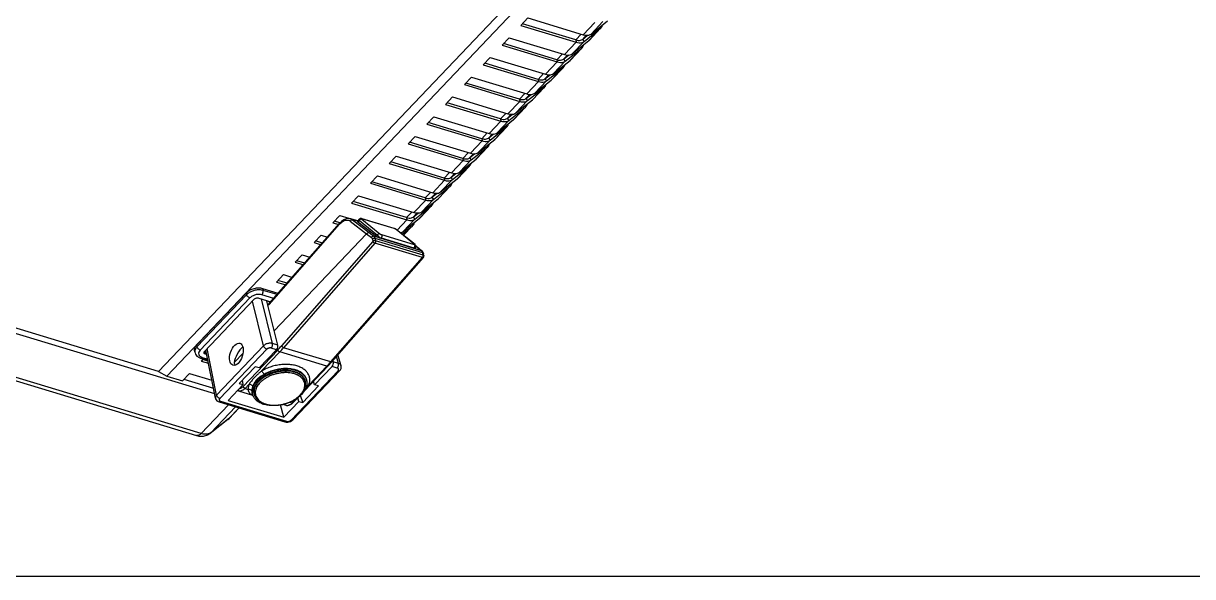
# Model space of a CAD drawing. Header units: millimetres. Extents: x 14343 to 15285, y -9166 to -7819.
# Drawn here: x 14635.1 to 14812, y -9166.3 to -9082.7 of the extents above; entities that cross this region are included whole.
import ezdxf

# ---------------------------------------------------------------- set-up
doc = ezdxf.new("R2010")
doc.units = ezdxf.units.MM

# ---------------------------------------------------------------- blocks, each defined once
blk = doc.blocks.new('u9')
at = {"color": 7, "linetype": 'Continuous'}
for p, q in [((146.774, 647.854), (150.491, 651.756)), ((147.817, 649.661), (150.491, 651.756)), ((147.839, 647.531), (151.981, 651.879)), ((147.928, 649.762), (150.606, 651.86)), ((150.491, 651.756), (150.603, 651.857)), ((150.975, 652.087), (150.606, 651.86)), ((151.609, 652.271), (150.975, 652.087)), ((151.981, 651.879), (278.458, 613.584)), ((279.179, 613.872), (152.702, 652.168)), ((152.702, 652.168), (152.702, 652.168)), ((138.099, 649.809), (131.002, 642.358)), ((138.365, 649.846), (131.269, 642.396)), ((137.205, 647.019), (139.485, 649.412)), ((149.027, 647.002), (139.049, 650.024)), ((149.268, 647.099), (139.29, 650.12)), ((147.883, 646.869), (139.485, 649.412)), ((139.485, 649.412), (139.972, 647.526)), ((146.239, 648.016), (147.739, 649.59)), ((147.817, 649.661), (146.247, 648.013)), ((147.929, 649.762), (147.739, 649.59)), ((147.739, 649.59), (147.739, 649.59)), ((139.619, 647.462), (139.155, 647.603)), ((136.605, 647.201), (134.208, 644.684)), ((137.205, 647.019), (136.605, 647.201)), ((136.987, 646.148), (136.605, 647.201)), ((137.205, 647.019), (137.349, 646.461)), ((138.045, 647.192), (137.296, 646.405)), ((138.205, 647.214), (137.672, 646.655)), ((138.279, 647.4), (138.045, 647.192)), ((138.54, 647.113), (138.205, 647.214)), ((142.046, 639.132), (149.143, 646.583)), ((142.544, 638.619), (149.64, 646.069)), ((144.012, 645.665), (143.927, 645.978)), ((144.219, 646.018), (144.158, 646.14)), ((146.313, 645.435), (144.189, 646.078)), ((147.883, 646.869), (145.603, 644.476)), ((149.64, 646.069), (151.053, 639.026)), ((149.816, 646.532), (151.274, 639.259)), ((257.798, 613.177), (149.956, 645.83)), ((134.808, 644.503), (132.174, 641.737)), ((136.289, 645.348), (132.794, 641.679)), ((135.695, 644.579), (132.954, 641.701)), ((134.208, 644.684), (134.808, 644.503)), ((134.808, 644.503), (134.967, 643.96)), ((136.295, 643.73), (136.222, 644.054)), ((140.384, 639.245), (145.635, 644.758)), ((143.807, 641.778), (146.204, 644.294)), ((144.716, 644.399), (145.339, 645.054)), ((145.339, 645.054), (144.876, 645.194)), ((146.204, 644.294), (145.603, 644.476)), ((145.603, 644.476), (145.742, 643.81)), ((146.458, 645.373), (146.311, 645.436)), ((154.584, 643.655), (150.122, 645.006)), ((51.157, 531.861), (157.185, 643.177)), ((52.642, 531.412), (158.441, 642.487)), ((140.089, 639.541), (142.83, 642.419)), ((153.749, 642.778), (150.363, 643.804)), ((153.749, 642.778), (154.813, 643.895)), ((157.185, 643.177), (154.813, 643.895)), ((158.441, 642.487), (157.185, 643.177)), ((158.441, 642.487), (257.226, 612.576)), ((132.204, 641.034), (118.332, 625.254)), ((132.363, 641.055), (118.491, 625.275)), ((130.803, 641.619), (131.29, 639.994)), ((131.198, 641.285), (131.999, 641.043)), ((131.198, 641.285), (131.51, 640.245)), ((131.384, 641.976), (132.174, 641.737)), ((131.999, 641.043), (132.053, 640.862)), ((132.389, 641.241), (132.204, 641.034)), ((132.363, 641.055), (139.499, 638.895)), ((132.954, 641.701), (140.089, 639.541)), ((140.572, 639.194), (143.206, 641.96)), ((143.206, 641.96), (143.807, 641.778)), ((145.643, 639.708), (146.997, 641.129)), ((151.968, 640.909), (150.877, 641.239)), ((150.943, 640.91), (151.739, 640.668)), ((152.049, 640.457), (150.968, 640.784)), ((151.809, 640.361), (151.004, 640.604)), ((151.652, 640.577), (151.968, 640.909)), ((125.681, 623.098), (139.499, 638.895)), ((125.986, 622.812), (139.803, 638.608)), ((140.572, 639.194), (141.362, 638.955)), ((142.544, 638.619), (144.228, 631.861)), ((151.454, 639.448), (143.945, 631.564)), ((144.605, 631.364), (152.115, 639.248)), ((145.095, 630.881), (152.605, 638.765)), ((151.14, 639.928), (151.339, 639.868)), ((151.339, 639.868), (151.435, 639.444)), ((152.681, 638.511), (152.605, 638.765)), ((152.982, 639.449), (152.903, 639.693)), ((140.375, 638.507), (141.176, 638.264)), ((140.375, 638.507), (142.037, 631.833)), ((141.176, 638.264), (142.859, 631.508)), ((145.171, 630.627), (152.681, 638.511)), ((126.94, 621.696), (140.909, 636.361)), ((141.673, 632.228), (131.021, 620.11)), ((141.692, 632.351), (131.037, 620.23)), ((143.261, 631.386), (141.422, 631.943)), ((141.475, 632.003), (142.037, 631.833)), ((141.671, 632.226), (141.884, 632.449)), ((141.692, 632.351), (141.863, 632.531)), ((140.313, 630.681), (142.65, 629.973)), ((140.482, 630.873), (142.597, 630.233)), ((140.981, 631.441), (142.791, 630.893)), ((142.65, 629.973), (142.597, 630.233)), ((145.171, 630.627), (145.095, 630.881)), ((139.526, 627.846), (138.18, 628.254)), ((138.964, 629.146), (140.361, 628.723)), ((140.59, 628.963), (139.179, 629.391)), ((139.526, 627.846), (140.59, 628.963)), ((137.746, 625.977), (136.507, 626.352)), ((118.263, 624.997), (118.33, 624.663)), ((118.33, 624.663), (118.378, 624.505)), ((118.385, 624.883), (125.575, 622.706)), ((118.385, 624.883), (118.452, 624.549)), ((118.452, 624.549), (125.66, 622.367)), ((118.491, 625.275), (125.681, 623.098)), ((136.682, 624.86), (135.508, 625.215)), ((136.292, 626.107), (137.517, 625.736)), ((136.682, 624.86), (137.746, 625.977)), ((119.235, 623.732), (118.56, 624.259)), ((118.629, 624.223), (118.561, 624.258)), ((118.629, 624.223), (125.853, 622.035)), ((118.629, 624.223), (119.302, 623.698)), ((119.235, 623.732), (119.239, 623.729)), ((119.239, 623.729), (119.302, 623.698)), ((119.239, 623.729), (119.46, 623.565)), ((119.302, 623.698), (119.461, 623.58)), ((119.551, 623.79), (119.653, 623.891)), ((119.604, 623.297), (122.42, 621.043)), ((119.673, 623.262), (122.489, 621.008)), ((124.682, 621.798), (119.726, 623.298)), ((124.792, 622.341), (119.758, 623.865)), ((119.791, 623.801), (119.833, 623.843)), ((124.747, 622.3), (119.791, 623.801)), ((125.66, 622.367), (125.575, 622.706)), ((126.071, 622.473), (125.986, 622.812)), ((133.621, 623.068), (134.672, 622.75)), ((134.901, 622.99), (133.836, 623.313)), ((133.837, 621.874), (134.901, 622.99)), ((121.428, 621.312), (118.924, 619.325)), ((121.428, 621.312), (119.647, 619.443)), ((121.359, 621.893), (119.983, 620.447)), ((121.365, 621.888), (119.988, 620.442)), ((121.587, 621.711), (119.988, 620.442)), ((122.341, 621.119), (120.848, 619.55)), ((122.42, 621.043), (122.42, 621.044)), ((122.42, 621.044), (122.469, 621.008)), ((124.747, 622.3), (124.788, 622.342)), ((127.676, 619.437), (124.946, 621.665)), ((125.308, 621.865), (125.453, 622.018)), ((128.038, 619.637), (125.308, 621.865)), ((128.261, 619.849), (125.456, 622.016)), ((126.581, 621.494), (125.853, 622.035)), ((126.94, 621.696), (126.208, 622.241)), ((129.059, 619.56), (126.581, 621.494)), ((129.418, 619.753), (126.936, 621.689)), ((133.837, 621.874), (132.837, 622.176)), ((118.845, 619.253), (117.138, 617.461)), ((119.647, 619.443), (117.143, 617.455)), ((118.924, 619.325), (117.143, 617.455)), ((119.904, 619.134), (119.108, 618.502)), ((119.319, 618.52), (119.904, 619.134)), ((119.904, 619.134), (119.647, 619.443)), ((119.988, 620.442), (119.909, 620.37)), ((119.95, 620.413), (119.909, 620.37)), ((120.124, 620.278), (119.988, 620.442)), ((120.069, 618.347), (120.904, 619.224)), ((129.212, 617.018), (120.848, 619.55)), ((120.904, 619.224), (120.848, 619.55)), ((120.904, 619.224), (128.983, 616.777)), ((122.729, 620.878), (122.786, 620.858)), ((122.753, 620.876), (127.617, 619.403)), ((122.753, 620.876), (122.785, 620.858)), ((122.785, 620.858), (127.649, 619.386)), ((127.617, 619.403), (127.649, 619.386)), ((128.038, 619.637), (128.241, 619.864)), ((128.046, 619.464), (128.33, 619.781)), ((130.993, 618.887), (128.268, 619.712)), ((128.285, 619.731), (129.349, 619.409)), ((128.33, 619.781), (129.059, 619.56)), ((128.33, 619.781), (128.335, 619.752)), ((130.942, 620.032), (131.828, 619.764)), ((130.993, 618.887), (132.057, 620.004)), ((132.057, 620.004), (131.164, 620.274)), ((118.584, 618.326), (116.08, 616.339)), ((118.584, 618.326), (116.803, 616.456)), ((117.143, 617.455), (117.064, 617.383)), ((117.106, 617.427), (117.064, 617.383)), ((117.28, 617.291), (117.143, 617.455)), ((119.784, 618.433), (118.003, 616.564)), ((128.148, 615.901), (119.784, 618.433)), ((116, 616.266), (114.293, 614.474)), ((116.803, 616.456), (114.299, 614.469)), ((116.08, 616.339), (114.299, 614.469)), ((117.059, 616.148), (116.263, 615.516)), ((116.475, 615.534), (117.059, 616.148)), ((117.059, 616.148), (116.803, 616.456)), ((117.225, 615.361), (118.06, 616.237)), ((126.368, 614.031), (118.003, 616.564)), ((118.06, 616.237), (118.003, 616.564)), ((118.06, 616.237), (126.139, 613.791)), ((128.148, 615.901), (129.212, 617.018)), ((115.739, 615.34), (113.235, 613.352)), ((115.739, 615.34), (113.958, 613.47)), ((114.299, 614.469), (114.22, 614.397)), ((114.261, 614.44), (114.22, 614.397)), ((114.435, 614.305), (114.299, 614.469)), ((116.939, 615.447), (115.159, 613.578)), ((125.304, 612.914), (116.939, 615.447)), ((125.304, 612.914), (126.368, 614.031)), ((112.895, 612.353), (110.391, 610.366)), ((112.895, 612.353), (111.114, 610.484)), ((113.156, 613.28), (111.449, 611.488)), ((113.958, 613.47), (111.454, 611.483)), ((113.235, 613.352), (111.454, 611.483)), ((114.095, 612.461), (112.314, 610.591)), ((114.215, 613.161), (113.419, 612.529)), ((113.63, 612.547), (114.215, 613.161)), ((114.215, 613.161), (113.958, 613.47)), ((122.459, 609.928), (114.095, 612.461)), ((114.38, 612.374), (115.215, 613.251)), ((123.523, 611.045), (115.159, 613.578)), ((115.215, 613.251), (115.159, 613.578)), ((115.215, 613.251), (123.294, 610.805)), ((110.311, 610.294), (108.604, 608.501)), ((111.114, 610.484), (108.61, 608.496)), ((110.391, 610.366), (108.61, 608.496)), ((111.37, 610.175), (111.114, 610.484)), ((111.454, 611.483), (111.375, 611.41)), ((111.417, 611.454), (111.375, 611.41)), ((111.591, 611.318), (111.454, 611.483)), ((120.679, 608.058), (112.314, 610.591)), ((112.371, 610.264), (112.314, 610.591)), ((122.459, 609.928), (123.523, 611.045)), ((110.05, 609.367), (107.546, 607.379)), ((110.05, 609.367), (108.269, 607.497)), ((111.25, 609.474), (109.47, 607.605)), ((111.37, 610.175), (110.574, 609.543)), ((110.785, 609.561), (111.37, 610.175)), ((119.615, 606.942), (111.25, 609.474)), ((111.536, 609.388), (112.371, 610.264)), ((112.371, 610.264), (120.45, 607.818)), ((107.467, 607.307), (105.76, 605.515)), ((108.269, 607.497), (105.765, 605.51)), ((107.546, 607.379), (105.765, 605.51)), ((108.526, 607.188), (107.73, 606.557)), ((107.941, 606.574), (108.526, 607.188)), ((108.526, 607.188), (108.269, 607.497)), ((108.61, 608.496), (108.531, 608.424)), ((108.572, 608.468), (108.531, 608.424)), ((108.746, 608.332), (108.61, 608.496)), ((108.691, 606.401), (109.526, 607.278)), ((117.834, 605.072), (109.47, 607.605)), ((109.526, 607.278), (109.47, 607.605)), ((109.526, 607.278), (117.605, 604.832)), ((119.615, 606.942), (120.679, 608.058)), ((107.205, 606.38), (104.701, 604.393)), ((107.205, 606.38), (105.425, 604.511)), ((105.765, 605.51), (105.686, 605.438)), ((105.728, 605.481), (105.686, 605.438)), ((105.902, 605.346), (105.765, 605.51)), ((108.406, 606.488), (106.625, 604.618)), ((116.77, 603.955), (108.406, 606.488)), ((116.77, 603.955), (117.834, 605.072)), ((104.361, 603.394), (101.857, 601.407)), ((104.361, 603.394), (102.58, 601.524)), ((104.622, 604.321), (102.915, 602.529)), ((105.425, 604.511), (102.921, 602.524)), ((104.701, 604.393), (102.921, 602.524)), ((105.561, 603.501), (103.781, 601.632)), ((105.681, 604.202), (104.885, 603.57)), ((105.096, 603.588), (105.681, 604.202)), ((105.681, 604.202), (105.425, 604.511)), ((113.926, 600.969), (105.561, 603.501)), ((105.847, 603.415), (106.682, 604.292)), ((114.99, 602.086), (106.625, 604.618)), ((106.682, 604.292), (106.625, 604.618)), ((106.682, 604.292), (114.761, 601.845)), ((102.58, 601.524), (100.076, 599.537)), ((102.837, 601.216), (102.58, 601.524)), ((102.921, 602.524), (102.842, 602.451)), ((102.883, 602.495), (102.842, 602.451)), ((103.057, 602.359), (102.921, 602.524)), ((112.145, 599.099), (103.781, 601.632)), ((103.837, 601.305), (103.781, 601.632)), ((113.926, 600.969), (114.99, 602.086)), ((101.516, 600.408), (99.012, 598.42)), ((101.516, 600.408), (99.736, 598.538)), ((101.778, 601.334), (100.071, 599.542)), ((101.857, 601.407), (100.076, 599.537)), ((102.717, 600.515), (100.936, 598.646)), ((102.837, 601.216), (102.041, 600.584)), ((102.252, 600.602), (102.837, 601.216)), ((111.081, 597.982), (102.717, 600.515)), ((103.002, 600.429), (103.837, 601.305)), ((103.837, 601.305), (111.916, 598.859)), ((98.933, 598.348), (97.226, 596.556)), ((99.736, 598.538), (97.232, 596.551)), ((99.012, 598.42), (97.232, 596.551)), ((99.992, 598.229), (99.196, 597.597)), ((99.407, 597.615), (99.992, 598.229)), ((99.992, 598.229), (99.736, 598.538)), ((100.076, 599.537), (99.997, 599.465)), ((100.039, 599.508), (99.997, 599.465)), ((100.213, 599.373), (100.076, 599.537)), ((100.158, 597.442), (100.993, 598.319)), ((109.3, 596.113), (100.936, 598.646)), ((100.993, 598.319), (100.936, 598.646)), ((100.993, 598.319), (109.072, 595.873)), ((111.081, 597.982), (112.145, 599.099)), ((98.672, 597.421), (96.168, 595.434)), ((98.672, 597.421), (96.891, 595.552)), ((97.232, 596.551), (97.153, 596.479)), ((97.194, 596.522), (97.153, 596.479)), ((97.368, 596.386), (97.232, 596.551)), ((99.872, 597.529), (98.092, 595.659)), ((108.237, 594.996), (99.872, 597.529)), ((95.827, 594.435), (93.323, 592.447)), ((95.827, 594.435), (94.047, 592.565)), ((96.089, 595.362), (94.382, 593.57)), ((96.891, 595.552), (94.387, 593.564)), ((96.168, 595.434), (94.387, 593.564)), ((97.028, 594.542), (95.247, 592.673)), ((97.148, 595.243), (96.352, 594.611)), ((96.563, 594.629), (97.148, 595.243)), ((97.148, 595.243), (96.891, 595.552)), ((105.392, 592.01), (97.028, 594.542)), ((97.313, 594.456), (98.148, 595.332)), ((106.456, 593.127), (98.092, 595.659)), ((98.148, 595.332), (98.092, 595.659)), ((98.148, 595.332), (106.227, 592.886)), ((108.237, 594.996), (109.3, 596.113)), ((94.387, 593.564), (94.308, 593.492)), ((94.35, 593.536), (94.308, 593.492)), ((94.524, 593.4), (94.387, 593.564)), ((103.611, 590.14), (95.247, 592.673)), ((95.303, 592.346), (95.247, 592.673)), ((105.392, 592.01), (106.456, 593.127)), ((92.983, 591.448), (90.479, 589.461)), ((92.983, 591.448), (91.202, 589.579)), ((93.244, 592.375), (91.537, 590.583)), ((94.047, 592.565), (91.543, 590.578)), ((93.323, 592.447), (91.543, 590.578)), ((94.183, 591.556), (92.402, 589.686)), ((94.303, 592.256), (93.507, 591.625)), ((93.718, 591.642), (94.303, 592.256)), ((94.303, 592.256), (94.047, 592.565)), ((102.548, 589.023), (94.183, 591.556)), ((94.469, 591.469), (95.303, 592.346)), ((95.303, 592.346), (103.383, 589.9)), ((91.543, 590.578), (91.464, 590.506)), ((91.505, 590.549), (91.464, 590.506)), ((91.679, 590.414), (91.543, 590.578)), ((102.548, 589.023), (103.611, 590.14))]:
    blk.add_line(p, q, dxfattribs=at)
for points in [[(152.702, 652.168), (152.324, 652.256), (151.609, 652.271)], [(139.29, 650.12), (139.113, 650.157), (138.883, 650.162), (138.653, 650.123), (138.433, 650.044), (138.236, 649.929), (138.098, 649.809)], [(139.155, 647.602), (139.126, 647.611), (138.851, 647.634), (138.563, 647.562), (138.279, 647.4)], [(149.816, 646.532), (149.787, 646.635), (149.705, 646.791), (149.584, 646.927), (149.425, 647.035), (149.268, 647.099)], [(131.002, 642.358), (130.902, 642.233), (130.817, 642.065), (130.777, 641.891), (130.78, 641.719), (130.803, 641.618)], [(132.794, 641.679), (132.61, 641.483), (132.389, 641.241)], [(118.378, 624.505), (118.481, 624.335), (118.56, 624.259)], [(119.551, 623.79), (119.502, 623.726), (119.47, 623.651), (119.459, 623.571), (119.469, 623.493), (119.497, 623.422), (119.535, 623.365), (119.575, 623.322), (119.605, 623.297)], [(122.469, 621.008), (122.531, 620.97), (122.594, 620.936), (122.66, 620.905), (122.729, 620.878)], [(127.65, 619.386), (127.7, 619.372), (127.752, 619.363), (127.801, 619.36), (127.855, 619.363), (127.913, 619.377), (127.973, 619.405), (128.029, 619.447), (128.046, 619.464)], [(129.348, 619.409), (129.688, 619.363), (130.029, 619.417), (130.38, 619.57), (130.731, 619.822), (131.021, 620.111)]]:
    blk.add_lwpolyline(points, dxfattribs=at)
for centre, radius, start, end in [((138.21, 649.703), 0.153, 130.88392, 136.66275), ((139.248, 649.983), 0.143, 72.92487, 77.16571), ((138.988, 647.055), 0.572, 76.63708, 84.6904), ((138.987, 647.052), 0.575, 73.05912, 76.62251), ((140.977, 641.402), 6.193, 100.3458, 105.53802), ((140.958, 641.508), 6.085, 97.83294, 100.34457), ((140.943, 641.616), 5.976, 95.48962, 97.8327), ((139.317, 643.412), 3.604, 136.32251, 141.91318), ((139.65, 643.099), 4.061, 132.91569, 136.36986), ((139.431, 643.639), 3.468, 136.36158, 140.26839), ((139.594, 643.486), 3.691, 135.36832, 136.39175), ((139.484, 643.68), 3.443, 136.39125, 137.4131), ((140.683, 641.742), 5.77, 118.33224, 122.77898), ((138.112, 647.13), 0.0911, 129.37104, 137.28323), ((140.921, 641.572), 6.014, 106.66671, 112.37552), ((140.975, 641.409), 6.185, 105.53724, 106.70919), ((142.467, 645.454), 1.572, 19.76563, 29.66111), ((142.508, 645.469), 1.529, 13.44252, 19.751), ((142.538, 645.477), 1.498, 7.2793, 13.42695), ((143.692, 644.724), 1.44, 68.08928, 69.64936), ((143.713, 644.777), 1.383, 67.88787, 68.07981), ((143.725, 644.806), 1.351, 66.99317, 67.89051), ((137.741, 644.274), 1.557, 182.44375, 188.2245), ((137.681, 644.266), 1.496, 188.23472, 194.71022), ((137.691, 644.386), 1.507, 192.74864, 198.54925), ((137.682, 644.383), 1.497, 198.55625, 198.80347), ((140.758, 646.441), 3.239, 316.32498, 321.90245), ((140.942, 646.292), 3.002, 321.9733, 322.11465), ((137.72, 644.276), 1.537, 194.71401, 200.98812), ((138.703, 645.724), 2.991, 245.44595, 245.94499), ((138.712, 645.744), 3.013, 245.94457, 246.08237), ((148.963, 626.467), 22.099, 136.74845, 138.69186), ((148.289, 627.095), 21.178, 136.39409, 136.73466), ((154.98, 625.362), 20.562, 136.4049, 138.84296), ((155.046, 625.285), 20.245, 136.40491, 138.84402), ((118.558, 625.056), 0.3, 138.68094, 191.34225), ((118.901, 624.552), 0.428, 215.48322, 220.7124), ((122.542, 621.195), 0.195, 231.29044, 235.29339), ((119.402, 618.726), 0.767, 132.37257, 136.60688), ((119.383, 618.747), 0.738, 128.45051, 132.37169), ((120.506, 619.809), 0.819, 143.08873, 153.62867), ((120.489, 619.822), 0.797, 136.6171, 143.09633), ((128.782, 622.212), 3.002, 316.87038, 318.68903), ((117.644, 616.835), 0.797, 136.6171, 143.09633), ((116.558, 615.739), 0.767, 132.37257, 136.60688), ((116.539, 615.76), 0.738, 128.45051, 132.37169), ((117.661, 616.822), 0.819, 143.08873, 153.62867), ((114.817, 613.836), 0.819, 143.08873, 153.62867), ((114.8, 613.849), 0.797, 136.6171, 143.09633), ((113.713, 612.753), 0.767, 132.37257, 136.60688), ((113.694, 612.774), 0.738, 128.45051, 132.37169), ((110.869, 609.767), 0.767, 132.37257, 136.60688), ((110.85, 609.788), 0.738, 128.45051, 132.37169), ((111.972, 610.85), 0.819, 143.08873, 153.62867), ((111.955, 610.862), 0.797, 136.6171, 143.09633), ((108.024, 606.78), 0.767, 132.37257, 136.60688), ((108.005, 606.801), 0.738, 128.45051, 132.37169), ((109.128, 607.863), 0.819, 143.08873, 153.62867), ((109.111, 607.876), 0.797, 136.6171, 143.09633), ((106.283, 604.877), 0.819, 143.08873, 153.62867), ((106.266, 604.89), 0.797, 136.6171, 143.09633), ((105.18, 603.794), 0.767, 132.37257, 136.60688), ((105.161, 603.815), 0.738, 128.45051, 132.37169), ((103.439, 601.89), 0.819, 143.08873, 153.62867), ((103.421, 601.903), 0.797, 136.6171, 143.09633), ((102.335, 600.807), 0.767, 132.37257, 136.60688), ((102.316, 600.828), 0.738, 128.45051, 132.37169), ((99.491, 597.821), 0.767, 132.37257, 136.60688), ((99.472, 597.842), 0.738, 128.45051, 132.37169), ((100.594, 598.904), 0.819, 143.08873, 153.62867), ((100.577, 598.917), 0.797, 136.6171, 143.09633), ((97.75, 595.918), 0.819, 143.08873, 153.62867), ((97.732, 595.931), 0.797, 136.6171, 143.09633), ((96.646, 594.835), 0.767, 132.37257, 136.60688), ((96.627, 594.856), 0.738, 128.45051, 132.37169), ((94.905, 592.931), 0.819, 143.08873, 153.62867), ((94.888, 592.944), 0.797, 136.6171, 143.09633), ((93.802, 591.848), 0.767, 132.37257, 136.60688), ((93.783, 591.869), 0.738, 128.45051, 132.37169), ((92.061, 589.945), 0.819, 143.08873, 153.62867), ((92.043, 589.958), 0.797, 136.6171, 143.09633)]:
    blk.add_arc(centre, radius, start, end, dxfattribs=at)
for centre, major_axis, ratio, start_param, end_param in [((132.28, 641.352), (0.134, 0.482), 0.5650063, 0.8156144, 2.4125907), ((146.001, 640.084), (0.893, 1.554), 0.3070683, 3.8892618, 5.6112638), ((146.001, 640.084), (0.471, 1.686), 0.5650063, -0.7551819, -0.3941232), ((140.657, 638.815), (0.155, 0.476), 0.5327871, 0.8389168, 2.4358931), ((120.035, 623.657), (0.485, -0.226), 0.173443, 8.5407853, 9.8755649), ((125.056, 622.137), (0.478, -0.221), 0.1791821, 0.6669887, 2.2370998), ((129.871, 619.404), (2.932, -2.29), 0.0772247, 3.133993, 3.1609581), ((127.861, 619.97), (0.474, -0.216), 0.1775373, 0.2493077, 0.6502541)]:
    blk.add_ellipse(centre, major_axis=major_axis, ratio=ratio, start_param=start_param, end_param=end_param, dxfattribs=at)
blk.add_ellipse((146.643, 639.89), major_axis=(0.542, 1.664), ratio=0.5327871, dxfattribs=at)
for points, start_tangent, end_tangent in [([(150.491, 651.756), (150.611, 651.836)], (0.7852007, 0.6192414), (0.869766, 0.4934643)), ([(150.611, 651.836), (150.889, 651.948)], (0.869766, 0.4934643), (0.9673974, 0.2532632)), ([(150.889, 651.948), (151.396, 651.99), (151.981, 651.879)], (0.9673974, 0.2532632), (0.9570797, -0.289825)), ([(151.981, 651.879), (152.32, 652.131), (152.651, 652.18), (152.702, 652.168)], (0.6896984, 0.7240967), (0.9527627, -0.3037158)), ([(138.365, 649.846), (138.263, 649.865), (138.175, 649.855), (138.11, 649.819)], (-0.9570884, 0.2897962), (-0.7560621, -0.6544999)), ([(139.049, 650.024), (138.953, 650.043), (138.848, 650.047), (138.738, 650.034), (138.63, 650.006), (138.528, 649.964), (138.438, 649.909), (138.365, 649.846)], (-0.9571458, 0.2896065), (-0.6898483, -0.723954)), ([(139.049, 650.024), (139.127, 650.089), (139.207, 650.122), (139.279, 650.123)], (0.6896984, 0.7240968), (0.9750197, -0.2221183)), ([(141.289, 647.6), (141.218, 647.604), (140.694, 647.606), (140.16, 647.559), (139.625, 647.464), (139.099, 647.322), (138.591, 647.136), (138.11, 646.911), (137.945, 646.82)], (-0.9978398, 0.0656937), (-0.8676833, -0.4971174)), ([(139.041, 647.625), (138.884, 647.62), (138.659, 647.552), (138.43, 647.415), (138.205, 647.214)], (-0.9955827, 0.0938889), (-0.6897354, -0.7240615)), ([(143.311, 644.449), (143.379, 644.539), (143.589, 644.885), (143.727, 645.236), (143.79, 645.585), (143.777, 645.924), (143.688, 646.248), (143.525, 646.548), (143.291, 646.82), (142.991, 647.058), (142.631, 647.256), (142.218, 647.411), (141.762, 647.519), (141.27, 647.579), (140.753, 647.589), (140.371, 647.565)], (0.6140828, 0.7892416), (-0.9954255, -0.0955411)), ([(144.107, 646.242), (144.088, 646.277), (143.79, 646.685), (143.366, 647.031), (142.831, 647.304), (142.204, 647.494), (141.505, 647.595), (141.289, 647.607)], (-0.4496662, 0.8931967), (-0.9993283, 0.0366471)), ([(143.927, 645.978), (143.801, 646.3), (143.605, 646.6), (143.341, 646.872), (143.014, 647.107), (142.629, 647.302), (142.194, 647.452), (141.721, 647.553), (141.289, 647.6)], (-0.2638082, 0.9645752), (-0.9978398, 0.0656937)), ([(136.764, 645.856), (136.652, 645.712), (136.44, 645.38), (136.29, 645.041), (136.204, 644.704), (136.182, 644.373), (136.222, 644.054)], (-0.6387496, -0.7694147), (0.2208385, -0.9753104)), ([(136.949, 646.01), (136.713, 645.72), (136.502, 645.374), (136.364, 645.023), (136.301, 644.674), (136.314, 644.335), (136.403, 644.011), (136.566, 643.711), (136.8, 643.439), (137.1, 643.201), (137.46, 643.003)], (-0.6766752, -0.7362817), (0.9095663, -0.4155588)), ([(137.559, 646.594), (137.213, 646.35), (136.885, 646.073)], (-0.8402547, -0.5421919), (-0.7320753, -0.6812237)), ([(137.945, 646.82), (137.666, 646.648), (137.268, 646.354), (136.967, 646.08)], (-0.8676833, -0.4971174), (-0.7025218, -0.7116622)), ([(138.632, 647.133), (138.169, 646.918), (137.727, 646.66), (137.331, 646.37), (136.991, 646.054)], (-0.9246906, -0.3807195), (-0.6896984, -0.7240967)), ([(138.205, 647.214), (138.119, 647.225), (138.054, 647.2)], (-0.9570884, 0.2897962), (-0.7737481, -0.6334933)), ([(143.259, 644.022), (143.537, 644.354), (143.751, 644.697), (143.896, 645.046), (143.97, 645.394), (143.972, 645.734), (143.927, 645.978)], (0.6896984, 0.7240967), (-0.2635394, 0.9646486)), ([(144.024, 645.667), (144.028, 645.305), (143.916, 644.832), (143.673, 644.358), (143.31, 643.903)], (0.1271308, -0.991886), (-0.6896984, -0.7240967)), ([(143.51, 643.842), (143.896, 644.326), (144.154, 644.829), (144.273, 645.333), (144.251, 645.821), (144.107, 646.242)], (0.6896984, 0.7240967), (-0.4496662, 0.8931967)), ([(144.314, 645.437), (144.295, 645.753), (144.227, 646.003), (144.219, 646.018)], (0.0015171, 0.9999988), (-0.447154, 0.894457)), ([(144.876, 645.194), (144.794, 645.499), (144.65, 645.755), (144.46, 645.936), (144.253, 646.05)], (-0.1709408, 0.9852813), (-0.9204394, 0.3908853)), ([(149.027, 647.002), (149.105, 647.067), (149.185, 647.101), (149.26, 647.101), (149.268, 647.099)], (0.6896984, 0.7240967), (0.9560266, -0.2932799)), ([(149.143, 646.583), (149.196, 646.652), (149.226, 646.724), (149.233, 646.795), (149.214, 646.862), (149.172, 646.92), (149.109, 646.968), (149.027, 647.002)], (0.689551, 0.7242371), (-0.9570299, 0.2899892)), ([(149.143, 646.583), (149.251, 646.537), (149.359, 646.468), (149.458, 646.381), (149.542, 646.28), (149.604, 646.174), (149.64, 646.069)], (0.9570884, -0.2897961), (0.2188596, -0.9757564)), ([(149.64, 646.069), (149.747, 646.206), (149.809, 646.349), (149.821, 646.49), (149.816, 646.532)], (0.6970639, 0.717009), (-0.1961976, 0.9805644)), ([(135.695, 644.579), (135.554, 644.049), (135.552, 643.532), (135.69, 643.043), (135.964, 642.598), (136.366, 642.209), (136.882, 641.889), (137.499, 641.648), (138.197, 641.491), (138.955, 641.425), (139.751, 641.451), (140.561, 641.568), (141.36, 641.773), (142.124, 642.06), (142.83, 642.419)], (-0.3674491, -0.9300436), (0.8629434, 0.5053006)), ([(136.228, 645.231), (136.136, 645.127), (135.969, 644.93), (135.823, 644.749), (135.695, 644.579)], (-0.666621, -0.7453969), (-0.5868706, -0.8096807)), ([(135.695, 644.579), (135.852, 644.599), (135.978, 644.663), (136.025, 644.709)], (0.9998011, -0.0199451), (0.6266431, 0.7793064)), ([(136.024, 644.788), (135.947, 644.41), (135.939, 644.201)], (-0.2929819, -0.956118), (0.0226925, -0.9997425)), ([(135.939, 644.201), (135.969, 643.922), (136.132, 643.466), (136.43, 643.058), (136.854, 642.712), (137.389, 642.439), (138.016, 642.249), (138.715, 642.148), (139.461, 642.14), (140.229, 642.226), (140.994, 642.401), (141.728, 642.66), (142.407, 642.995), (143.008, 643.393), (143.51, 643.842)], (0.0226925, -0.9997425), (0.6896984, 0.7240967)), ([(135.941, 644.132), (135.966, 643.877), (136.125, 643.412), (136.423, 642.996), (136.851, 642.643), (137.392, 642.365), (138.029, 642.172), (138.739, 642.071), (139.497, 642.065), (140.277, 642.155), (141.052, 642.337), (141.795, 642.605), (142.479, 642.949)], (0.0225639, -0.9997454), (0.8629434, 0.5053006)), ([(136.48, 645.635), (136.324, 645.417), (136.067, 644.914), (136.024, 644.788)], (-0.6158413, -0.7878702), (-0.2929819, -0.956118)), ([(136.265, 643.901), (136.404, 643.601), (136.615, 643.32), (136.89, 643.071), (137.224, 642.857), (137.611, 642.683), (138.045, 642.552), (138.516, 642.466), (139.017, 642.427), (139.538, 642.435), (140.068, 642.491), (140.599, 642.594), (141.121, 642.741), (141.622, 642.929), (142.096, 643.156), (142.531, 643.418), (142.922, 643.708), (143.259, 644.022)], (0.3223225, -0.9466299), (0.6896984, 0.7240967)), ([(143.31, 643.903), (142.837, 643.48), (142.271, 643.105), (141.633, 642.79), (140.941, 642.546), (140.223, 642.381), (139.498, 642.301), (138.798, 642.309), (138.139, 642.403), (137.55, 642.582), (137.045, 642.839), (136.647, 643.164), (136.366, 643.549), (136.285, 643.726)], (-0.6896984, -0.7240967), (-0.3579626, 0.9337359)), ([(137.491, 642.99), (137.873, 642.848), (138.33, 642.74), (138.822, 642.68), (139.338, 642.67), (139.87, 642.71), (140.404, 642.8), (140.932, 642.937), (141.441, 643.118), (141.922, 643.34), (142.365, 643.599), (142.76, 643.889), (143.101, 644.204)], (0.914129, -0.4054235), (0.6896984, 0.7240967)), ([(143.559, 643.722), (143.749, 643.945), (143.895, 644.162), (144.009, 644.366), (144.099, 644.554), (144.17, 644.725)], (0.689526, 0.7242609), (0.3674434, 0.9300459)), ([(143.87, 643.363), (144.091, 643.605), (144.281, 643.83), (144.445, 644.037), (144.589, 644.227), (144.716, 644.399)], (0.6896147, 0.7241765), (0.5868683, 0.8096824)), ([(144.17, 644.725), (144.249, 644.964), (144.297, 645.202), (144.314, 645.437)], (0.3674491, 0.9300436), (0.0016013, 0.9999987)), ([(144.716, 644.399), (144.548, 644.426), (144.389, 644.495), (144.258, 644.599), (144.17, 644.725)], (-0.9998011, 0.0199452), (-0.4227061, 0.9062668)), ([(144.876, 645.194), (144.702, 645.192), (144.538, 645.236), (144.403, 645.321), (144.314, 645.437)], (-0.9888016, -0.1492363), (-0.4422194, 0.8969069)), ([(144.716, 644.399), (144.804, 644.666), (144.858, 644.932), (144.876, 645.194)], (0.3674491, 0.9300436), (0.0016013, 0.9999987)), ([(145.339, 645.054), (145.565, 645.254), (145.799, 645.39), (146.03, 645.456), (146.252, 645.45), (146.311, 645.436)], (0.6897402, 0.7240569), (0.957642, -0.2879616)), ([(145.339, 645.054), (145.434, 645.01), (145.523, 644.938), (145.594, 644.85), (145.635, 644.758)], (0.9570884, -0.2897962), (0.2651095, -0.9642183)), ([(145.635, 644.758), (145.827, 644.928), (146.026, 645.044), (146.187, 645.094)], (0.6897825, 0.7240167), (0.98256, 0.1859457)), ([(131.269, 642.396), (131.167, 642.414), (131.079, 642.404), (131.011, 642.367), (131.002, 642.358)], (-0.9570884, 0.2897961), (-0.6867784, -0.7268669)), ([(131.269, 642.396), (131.216, 642.327), (131.185, 642.254), (131.179, 642.183), (131.197, 642.117), (131.239, 642.058), (131.302, 642.011), (131.384, 641.976)], (-0.689551, -0.7242371), (0.9570299, -0.2899892)), ([(142.479, 642.949), (142.643, 643.045), (142.794, 643.136), (142.937, 643.225), (143.075, 643.316), (143.206, 643.41), (143.331, 643.509), (143.449, 643.613), (143.559, 643.722)], (0.8629507, 0.5052881), (0.6897006, 0.7240947)), ([(142.83, 642.419), (142.73, 642.517), (142.63, 642.648), (142.543, 642.799), (142.479, 642.949)], (-0.7850892, 0.6193827), (-0.3241447, 0.9460075)), ([(142.83, 642.419), (142.975, 642.54), (143.111, 642.654), (143.243, 642.768), (143.373, 642.883), (143.501, 643), (143.626, 643.118), (143.749, 643.239), (143.87, 643.363)], (0.7701661, 0.6378434), (0.6896996, 0.7240956)), ([(130.803, 641.618), (130.824, 641.563), (130.908, 641.446), (131.035, 641.352), (131.198, 641.285)], (0.2887617, -0.957401), (0.9600275, -0.2799056)), ([(131.384, 641.976), (131.313, 641.884), (131.253, 641.772), (131.209, 641.647), (131.185, 641.518), (131.181, 641.395), (131.198, 641.285)], (-0.6896984, -0.7240967), (0.2651034, -0.96422)), ([(132.363, 641.055), (132.278, 641.067), (132.215, 641.044), (132.204, 641.034)], (-0.9567211, 0.2910065), (-0.645731, -0.763565)), ([(132.954, 641.701), (132.868, 641.712), (132.803, 641.687), (132.794, 641.679)], (-0.9570884, 0.2897962), (-0.6791711, -0.73398)), ([(151.809, 640.361), (151.959, 640.458), (152.048, 640.455)], (0.6896984, 0.7240967), (0.9642298, -0.2650677)), ([(151.966, 640.301), (151.809, 640.361)], (-0.9043681, 0.4267533), (-0.9570884, 0.2897962)), ([(152.45, 640.272), (152.049, 640.457)], (-0.8332048, 0.5529645), (-0.9570884, 0.2897962)), ([(139.499, 638.895), (139.594, 638.851), (139.685, 638.782), (139.759, 638.697), (139.803, 638.608)], (0.9574537, -0.2885869), (0.3107462, -0.9504929)), ([(140.089, 639.541), (140.183, 639.497), (140.272, 639.425), (140.343, 639.337), (140.384, 639.245)], (0.9570884, -0.2897962), (0.2651095, -0.9642183)), ([(141.362, 638.955), (141.291, 638.863), (141.231, 638.751), (141.187, 638.626), (141.163, 638.497), (141.159, 638.373), (141.176, 638.264)], (-0.6896984, -0.7240968), (0.2651033, -0.96422)), ([(141.176, 638.264), (141.368, 638.223), (141.58, 638.215), (141.799, 638.239), (142.016, 638.296), (142.219, 638.381), (142.398, 638.49), (142.544, 638.619)], (0.9541047, -0.2994731), (0.6823198, 0.7310538)), ([(141.362, 638.955), (141.458, 638.936), (141.563, 638.932), (141.673, 638.945), (141.782, 638.973), (141.883, 639.015), (141.973, 639.069), (142.046, 639.132)], (0.9571458, -0.2896065), (0.6898483, 0.723954)), ([(142.046, 639.132), (142.155, 639.087), (142.262, 639.018), (142.362, 638.93), (142.445, 638.83), (142.508, 638.723), (142.544, 638.619)], (0.9570884, -0.2897962), (0.2188597, -0.9757563)), ([(151.339, 639.868), (151.471, 639.799), (151.538, 639.695), (151.541, 639.684)], (0.9570884, -0.2897962), (0.2056982, -0.9786155)), ([(151.533, 639.572), (151.454, 639.448)], (-0.3132678, -0.9496648), (-0.6896984, -0.7240967)), ([(151.541, 639.684), (151.533, 639.572)], (0.2056982, -0.9786155), (-0.3132678, -0.9496648)), ([(152.337, 639.902), (152.155, 640.18), (151.966, 640.301)], (-0.2643705, 0.9644212), (-0.9043681, 0.4267533)), ([(152.115, 639.248), (152.322, 639.573), (152.337, 639.902)], (0.6896984, 0.7240967), (-0.2643705, 0.9644212)), ([(152.115, 639.248), (152.321, 639.142), (152.499, 638.966), (152.605, 638.765)], (0.9570884, -0.2897962), (0.2870722, -0.9579089)), ([(152.903, 639.693), (152.738, 640.007), (152.45, 640.272)], (-0.3062761, 0.9519427), (-0.8332048, 0.5529645)), ([(152.605, 638.765), (152.854, 639.123), (152.936, 639.49)], (0.6896984, 0.7240967), (-0.020143, 0.9997971)), ([(152.681, 638.511), (152.857, 638.735), (152.97, 638.966), (153.015, 639.198), (152.99, 639.42), (152.982, 639.449)], (0.6896984, 0.7240967), (-0.3067683, 0.9517842)), ([(152.936, 639.49), (152.902, 639.693)], (-0.020143, 0.9997971), (-0.3042317, 0.9525981)), ([(141.673, 632.228), (141.695, 632.273)], (0.6479147, 0.7617129), (0.2348064, 0.9720422)), ([(141.695, 632.273), (141.692, 632.351)], (0.2348064, 0.9720422), (-0.2417133, 0.9703477)), ([(143.945, 631.564), (143.805, 631.459), (143.627, 631.388), (143.436, 631.363), (143.261, 631.386)], (-0.6896984, -0.7240967), (-0.9570884, 0.2897962)), ([(142.791, 630.893), (142.665, 630.701), (142.595, 630.46), (142.597, 630.233)], (-0.6896984, -0.7240967), (0.1985145, -0.9800979)), ([(142.597, 630.233), (143.099, 630.15), (143.654, 630.181), (144.206, 630.325), (144.703, 630.566), (145.095, 630.881)], (0.9570884, -0.2897962), (0.6896984, 0.7240967)), ([(142.65, 629.973), (142.958, 629.907), (143.294, 629.886), (143.645, 629.911), (143.999, 629.98), (144.341, 630.091), (144.658, 630.24), (144.938, 630.421), (145.171, 630.627)], (0.9570884, -0.2897962), (0.6896984, 0.7240967)), ([(142.791, 630.893), (143.25, 630.831), (143.762, 630.898), (144.239, 631.087), (144.605, 631.364)], (0.9570884, -0.2897962), (0.6896984, 0.7240967)), ([(144.605, 631.364), (144.811, 631.257), (144.989, 631.082), (145.095, 630.881)], (0.9570884, -0.2897962), (0.2870722, -0.9579089)), ([(118.385, 624.883), (118.32, 624.915), (118.277, 624.961), (118.264, 624.997)], (-0.9506329, 0.3103177), (-0.2007838, 0.9796356)), ([(118.452, 624.549), (118.373, 624.592), (118.332, 624.655), (118.33, 624.663)], (-0.950633, 0.3103176), (-0.1890959, 0.9819586)), ([(118.491, 625.275), (118.423, 625.287), (118.365, 625.277), (118.332, 625.254)], (-0.9567211, 0.2910065), (-0.667481, -0.7446268)), ([(118.491, 625.275), (118.445, 625.21), (118.409, 625.13), (118.386, 625.044), (118.378, 624.959), (118.385, 624.883)], (-0.659315, -0.7518668), (0.2201909, -0.9754568)), ([(118.452, 624.549), (118.493, 624.414), (118.552, 624.304)], (0.2038357, -0.9790051), (0.5811049, -0.8138287)), ([(118.577, 624.273), (118.629, 624.223)], (0.6528998, -0.7574443), (0.7905486, -0.6123993)), ([(119.791, 623.801), (119.717, 623.819), (119.653, 623.824), (119.599, 623.817), (119.559, 623.797), (119.551, 623.79)], (-0.9543811, 0.2985913), (-0.7073376, -0.7068758)), ([(119.673, 623.262), (119.614, 623.29), (119.605, 623.297)], (-0.9577479, 0.2876091), (-0.7817031, 0.6236507)), ([(119.726, 623.298), (119.697, 623.306), (119.673, 623.31), (119.656, 623.311), (119.644, 623.308), (119.64, 623.301), (119.644, 623.291), (119.655, 623.278), (119.673, 623.262)], (-0.9571031, 0.2897476), (0.7807192, -0.6248821)), ([(119.726, 623.298), (119.695, 623.336), (119.674, 623.39), (119.665, 623.456), (119.669, 623.53), (119.685, 623.607), (119.712, 623.681), (119.748, 623.747), (119.791, 623.801)], (-0.7778146, 0.6284938), (0.6999197, 0.7142215)), ([(125.575, 622.706), (125.568, 622.782), (125.576, 622.867), (125.599, 622.953), (125.635, 623.033), (125.681, 623.098)], (-0.2201909, 0.9754568), (0.659315, 0.7518668)), ([(125.575, 622.706), (125.656, 622.694), (125.747, 622.699), (125.839, 622.723), (125.921, 622.762), (125.986, 622.812)], (0.9632456, -0.2686223), (0.7054757, 0.7087342)), ([(125.681, 623.098), (125.756, 623.067), (125.832, 623.017), (125.899, 622.953), (125.952, 622.883), (125.986, 622.812)], (0.9574537, -0.2885869), (0.3107462, -0.9504929)), ([(121.871, 621.496), (121.751, 621.47), (121.428, 621.312)], (-0.9886391, -0.1503085), (-0.783285, -0.6216627)), ([(122.489, 621.008), (122.431, 621.035)], (-0.9577479, 0.2876091), (-0.8220833, 0.5693672)), ([(122.489, 621.008), (122.513, 620.99), (122.542, 620.972), (122.575, 620.953), (122.611, 620.934), (122.648, 620.916), (122.685, 620.9), (122.721, 620.887), (122.753, 620.876)], (0.780783, -0.6248023), (0.9570718, -0.2898509)), ([(124.682, 621.798), (124.651, 621.835), (124.631, 621.889), (124.622, 621.956), (124.625, 622.03), (124.641, 622.106), (124.668, 622.18), (124.704, 622.246), (124.747, 622.3)], (-0.7778144, 0.6284941), (0.6999193, 0.7142219)), ([(124.946, 621.665), (124.922, 621.683), (124.893, 621.701), (124.86, 621.721), (124.824, 621.739), (124.787, 621.757), (124.75, 621.773), (124.715, 621.787), (124.682, 621.798)], (-0.7748188, 0.6321833), (-0.9570709, 0.289854)), ([(125.308, 621.865), (125.269, 621.93), (125.215, 621.997), (125.15, 622.064), (125.075, 622.126), (124.995, 622.183), (124.911, 622.232), (124.828, 622.271), (124.747, 622.3)], (-0.4456696, 0.8951975), (-0.959699, 0.2810299)), ([(124.946, 621.665), (125.013, 621.655), (125.084, 621.665), (125.153, 621.693), (125.216, 621.738), (125.269, 621.797), (125.308, 621.865)], (0.9564313, -0.2919575), (0.3921235, 0.9199126)), ([(125.66, 622.367), (125.765, 622.354), (125.879, 622.37), (125.987, 622.412), (126.071, 622.473)], (0.9632456, -0.2686223), (0.7054757, 0.7087342)), ([(125.853, 622.035), (125.771, 622.118), (125.706, 622.229), (125.66, 622.367)], (-0.8002429, 0.599676), (-0.2363429, 0.9716697)), ([(125.853, 622.035), (125.953, 622.029), (126.056, 622.066), (126.146, 622.141), (126.208, 622.241)], (0.9586572, -0.2845635), (0.3845316, 0.9231118)), ([(126.208, 622.241), (126.15, 622.298), (126.104, 622.377), (126.071, 622.473)], (-0.8020839, 0.5972114), (-0.2431978, 0.9699767)), ([(126.936, 621.689), (126.873, 621.592), (126.783, 621.521), (126.681, 621.486), (126.581, 621.494)], (-0.4052452, -0.914208), (-0.9570884, 0.2897962)), ([(120.848, 619.55), (120.379, 619.638), (119.97, 619.601), (119.647, 619.443)], (-0.9570884, 0.2897962), (-0.783285, -0.6216627)), ([(119.772, 620.172), (119.698, 619.956)], (-0.4440876, -0.8959834), (-0.2076705, -0.9781988)), ([(120.904, 619.224), (120.514, 619.296), (120.173, 619.266), (119.904, 619.134)], (-0.9570884, 0.2897962), (-0.783285, -0.6216627)), ([(127.617, 619.403), (127.646, 619.395)], (0.9571024, -0.28975), (0.9739874, -0.2266021)), ([(127.646, 619.395), (127.67, 619.391)], (0.9739874, -0.2266021), (0.9932007, -0.1164144)), ([(127.67, 619.391), (127.689, 619.39), (127.7, 619.393), (127.705, 619.399), (127.703, 619.409), (127.693, 619.422), (127.676, 619.437)], (0.9932007, -0.1164144), (-0.7747514, 0.632266)), ([(127.676, 619.437), (127.743, 619.427), (127.814, 619.437), (127.883, 619.465), (127.947, 619.51), (127.999, 619.569), (128.038, 619.637)], (0.9564313, -0.2919576), (0.3921234, 0.9199126)), ([(128.046, 619.465), (128.059, 619.485), (128.069, 619.527), (128.062, 619.579), (128.038, 619.637)], (0.666381, 0.7456114), (-0.4633438, 0.8861786)), ([(128.334, 619.752), (128.334, 619.751), (128.299, 619.746)], (-0.4361349, -0.8998813), (-0.9909701, 0.134083)), ([(129.059, 619.56), (129.16, 619.552), (129.264, 619.586), (129.354, 619.656), (129.418, 619.753)], (0.9555369, -0.2948716), (0.4053964, 0.914141)), ([(129.348, 619.409), (129.315, 619.42), (129.059, 619.56)], (-0.9571595, 0.2895613), (-0.7892404, 0.6140843)), ([(130.973, 620.159), (130.759, 619.955), (130.47, 619.75), (130.182, 619.625), (129.904, 619.584), (129.646, 619.627), (129.418, 619.753)], (-0.6838004, -0.7296691), (-0.7885537, 0.6149659)), ([(131.02, 620.111), (131.041, 620.154), (131.037, 620.23)], (0.6451316, 0.7640715), (-0.2651619, 0.9642039)), ([(119.315, 618.521), (118.906, 618.484), (118.584, 618.326)], (-0.9982985, 0.0583097), (-0.783285, -0.6216627)), ([(119.784, 618.433), (119.315, 618.521)], (-0.9570884, 0.2897962), (-0.9982985, 0.0583097)), ([(118.003, 616.564), (117.535, 616.651), (117.126, 616.615), (116.803, 616.456)], (-0.9570884, 0.2897962), (-0.783285, -0.6216627)), ([(116.927, 617.186), (116.853, 616.969)], (-0.4440876, -0.8959834), (-0.2076705, -0.9781988)), ([(118.06, 616.237), (117.669, 616.31), (117.328, 616.279), (117.059, 616.148)], (-0.9570884, 0.2897962), (-0.783285, -0.6216627)), ([(114.083, 614.2), (114.009, 613.983)], (-0.4440876, -0.8959834), (-0.2076705, -0.9781988)), ([(116.471, 615.534), (116.062, 615.498), (115.739, 615.34)], (-0.9982985, 0.0583097), (-0.783285, -0.6216627)), ([(116.939, 615.447), (116.471, 615.534)], (-0.9570884, 0.2897962), (-0.9982985, 0.0583097)), ([(113.626, 612.548), (113.217, 612.511), (112.895, 612.353)], (-0.9982985, 0.0583097), (-0.783285, -0.6216627)), ([(114.095, 612.461), (113.626, 612.548)], (-0.9570884, 0.2897962), (-0.9982985, 0.0583097)), ([(115.159, 613.578), (114.69, 613.665), (114.281, 613.628), (113.958, 613.47)], (-0.9570884, 0.2897962), (-0.783285, -0.6216627)), ([(115.215, 613.251), (114.825, 613.323), (114.484, 613.293), (114.215, 613.161)], (-0.9570884, 0.2897962), (-0.783285, -0.6216627)), ([(112.314, 610.591), (111.846, 610.678), (111.437, 610.642), (111.114, 610.484)], (-0.9570884, 0.2897962), (-0.783285, -0.6216627)), ([(111.238, 611.213), (111.164, 610.997)], (-0.4440876, -0.8959834), (-0.2076705, -0.9781988)), ([(112.371, 610.264), (111.98, 610.337), (111.639, 610.307), (111.37, 610.175)], (-0.9570884, 0.2897962), (-0.783285, -0.6216627)), ([(110.782, 609.561), (110.373, 609.525), (110.05, 609.367)], (-0.9982985, 0.0583097), (-0.783285, -0.6216627)), ([(111.25, 609.474), (110.782, 609.561)], (-0.9570884, 0.2897962), (-0.9982985, 0.0583097)), ([(109.47, 607.605), (109.001, 607.692), (108.592, 607.655), (108.269, 607.497)], (-0.9570884, 0.2897962), (-0.783285, -0.6216627)), ([(108.394, 608.227), (108.32, 608.01)], (-0.4440876, -0.8959834), (-0.2076705, -0.9781988)), ([(109.526, 607.278), (109.136, 607.351), (108.795, 607.32), (108.526, 607.188)], (-0.9570884, 0.2897962), (-0.783285, -0.6216627)), ([(105.549, 605.24), (105.475, 605.024)], (-0.4440876, -0.8959834), (-0.2076705, -0.9781988)), ([(107.937, 606.575), (107.528, 606.538), (107.205, 606.38)], (-0.9982985, 0.0583097), (-0.783285, -0.6216627)), ([(108.406, 606.488), (107.937, 606.575)], (-0.9570884, 0.2897962), (-0.9982985, 0.0583097)), ([(105.093, 603.589), (104.684, 603.552), (104.361, 603.394)], (-0.9982985, 0.0583097), (-0.783285, -0.6216627)), ([(105.561, 603.501), (105.093, 603.589)], (-0.9570884, 0.2897962), (-0.9982985, 0.0583097)), ([(106.625, 604.618), (106.156, 604.706), (105.748, 604.669), (105.425, 604.511)], (-0.9570884, 0.2897962), (-0.783285, -0.6216627)), ([(106.682, 604.292), (106.291, 604.364), (105.95, 604.334), (105.681, 604.202)], (-0.9570884, 0.2897962), (-0.783285, -0.6216627)), ([(103.781, 601.632), (103.312, 601.719), (102.903, 601.683), (102.58, 601.524)], (-0.9570884, 0.2897962), (-0.783285, -0.6216627)), ([(102.705, 602.254), (102.631, 602.037)], (-0.4440876, -0.8959834), (-0.2076705, -0.9781988)), ([(102.248, 600.602), (101.839, 600.566), (101.516, 600.408)], (-0.9982985, 0.0583097), (-0.783285, -0.6216627)), ([(102.717, 600.515), (102.248, 600.602)], (-0.9570884, 0.2897962), (-0.9982985, 0.0583097)), ([(103.837, 601.305), (103.447, 601.378), (103.106, 601.347), (102.837, 601.216)], (-0.9570884, 0.2897962), (-0.783285, -0.6216627)), ([(100.936, 598.646), (100.467, 598.733), (100.059, 598.696), (99.736, 598.538)], (-0.9570884, 0.2897962), (-0.783285, -0.6216627)), ([(99.86, 599.268), (99.786, 599.051)], (-0.4440876, -0.8959834), (-0.2076705, -0.9781988)), ([(100.993, 598.319), (100.602, 598.392), (100.261, 598.361), (99.992, 598.229)], (-0.9570884, 0.2897962), (-0.783285, -0.6216627)), ([(97.016, 596.281), (96.942, 596.065)], (-0.4440876, -0.8959834), (-0.2076705, -0.9781988)), ([(99.404, 597.616), (98.995, 597.579), (98.672, 597.421)], (-0.9982985, 0.0583097), (-0.783285, -0.6216627)), ([(99.872, 597.529), (99.404, 597.616)], (-0.9570884, 0.2897962), (-0.9982985, 0.0583097)), ([(96.559, 594.63), (96.15, 594.593), (95.827, 594.435)], (-0.9982985, 0.0583097), (-0.783285, -0.6216627)), ([(97.028, 594.542), (96.559, 594.63)], (-0.9570884, 0.2897962), (-0.9982985, 0.0583097)), ([(98.092, 595.659), (97.623, 595.746), (97.214, 595.71), (96.891, 595.552)], (-0.9570884, 0.2897962), (-0.783285, -0.6216627)), ([(98.148, 595.332), (97.758, 595.405), (97.417, 595.375), (97.148, 595.243)], (-0.9570884, 0.2897962), (-0.783285, -0.6216627)), ([(95.247, 592.673), (94.778, 592.76), (94.37, 592.723), (94.047, 592.565)], (-0.9570884, 0.2897962), (-0.783285, -0.6216627)), ([(94.171, 593.295), (94.097, 593.078)], (-0.4440876, -0.8959834), (-0.2076705, -0.9781988)), ([(93.715, 591.643), (93.306, 591.607), (92.983, 591.448)], (-0.9982985, 0.0583097), (-0.783285, -0.6216627)), ([(94.183, 591.556), (93.715, 591.643)], (-0.9570884, 0.2897962), (-0.9982985, 0.0583097)), ([(95.303, 592.346), (94.913, 592.419), (94.572, 592.388), (94.303, 592.256)], (-0.9570884, 0.2897962), (-0.783285, -0.6216627)), ([(91.327, 590.309), (91.253, 590.092)], (-0.4440876, -0.8959834), (-0.2076705, -0.9781988))]:
    blk.add_spline(points, degree=3, dxfattribs=dict(at, start_tangent=start_tangent, end_tangent=end_tangent))
at = {"layer": 'Defpoints', "color": 2}
blk.add_lwpolyline([(0, 673.52), (470.981, 673.52), (470.981, 0), (0, 0)], close=True, dxfattribs=at)

msp = doc.modelspace()

# ---------------------------------------------------------------- block references
at = {"rotation": 180}
msp.add_blockref('u9', (14813.95, -8492.81), dxfattribs=at)

doc.saveas('drawing.dxf')
